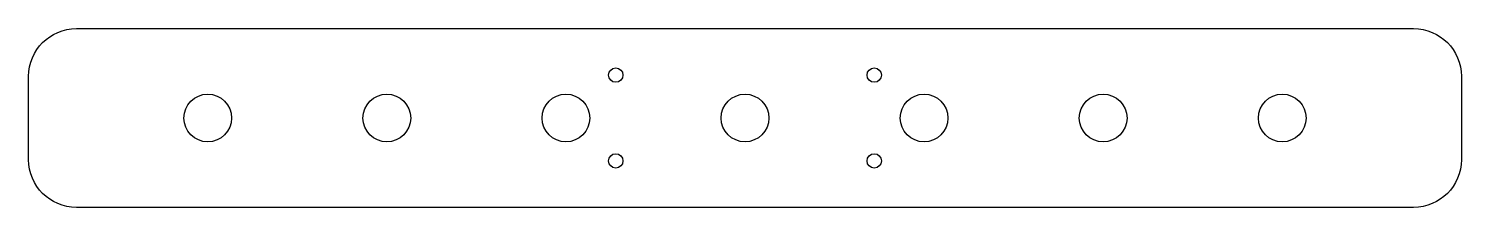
# Model space of a CAD drawing. Header units: millimetres. Extents: x -150 to 150, y -143 to -105.
import ezdxf

# ---------------------------------------------------------------- set-up
doc = ezdxf.new("R2010")
doc.units = ezdxf.units.MM
doc.layers.get('0').update_dxf_attribs({"linetype": 'CONTINUOUS'})

msp = doc.modelspace()

# ---------------------------------------------------------------- linework, layer by layer
msp.add_lwpolyline([(-140, -142.75, -0.41421356), (-150, -132.75), (-150, -115.25, -0.41421356), (-140, -105.25), (140, -105.25, -0.41421356), (150, -115.25), (150, -132.75, -0.41421356), (140, -142.75)], format="xyb", close=True)
for centre, radius in [((-27.0605, -115), 1.5), ((27.0605, -115), 1.5), ((-112.5, -124), 5), ((-75, -124), 5), ((-37.5, -124), 5), ((0, -124), 5), ((37.5, -124), 5), ((75, -124), 5), ((112.5, -124), 5), ((-27.0605, -133), 1.5), ((27.0605, -133), 1.5)]:
    msp.add_circle(centre, radius)

doc.saveas('drawing.dxf')
